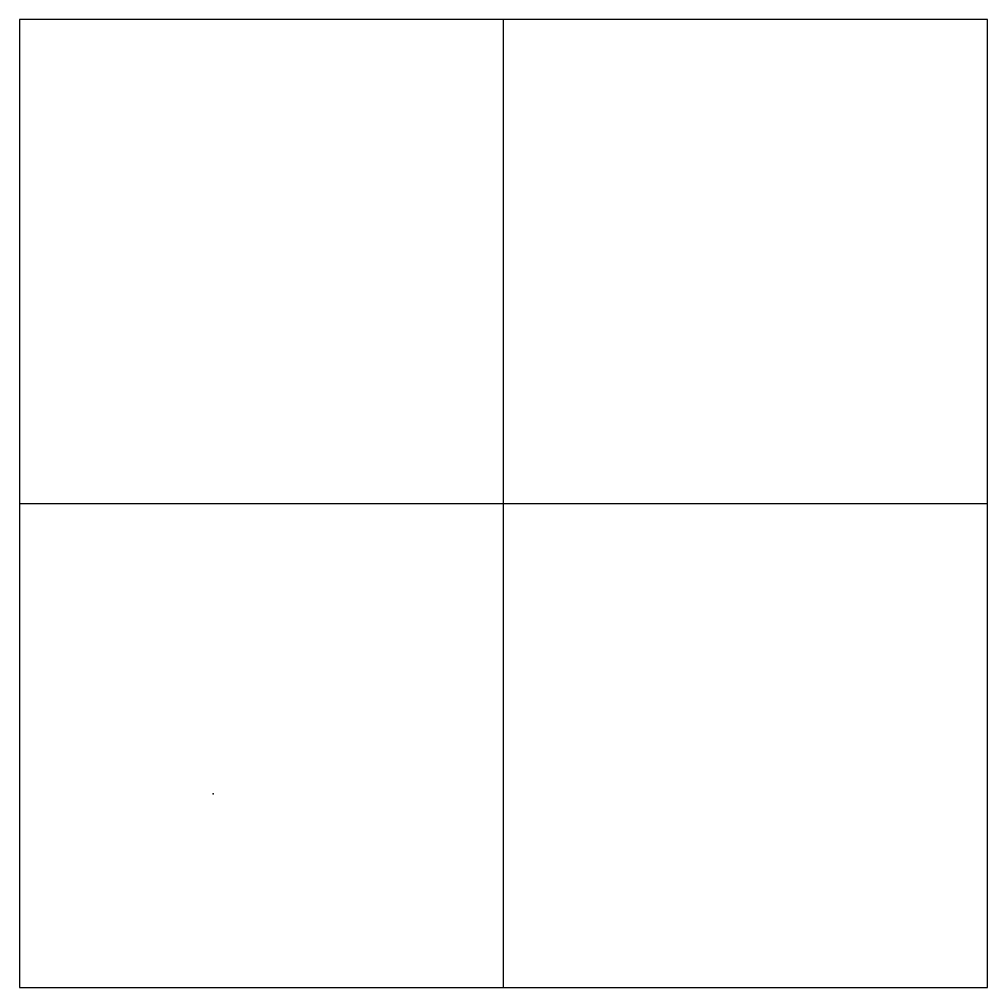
# Model space of a CAD drawing. Header units: metres. Extents: x 514000 to 514500, y 5034000 to 5034500.
import ezdxf

# ---------------------------------------------------------------- set-up
doc = ezdxf.new("R2010")
doc.units = ezdxf.units.M

msp = doc.modelspace()

# ---------------------------------------------------------------- linework, layer by layer
at = {"layer": 'BOUNDARY'}
msp.add_lwpolyline([(514000, 5034000), (514500, 5034000), (514500, 5034500), (514000, 5034500)], close=True, dxfattribs=at)
at = {"layer": 'ROAD'}
for p, q in [((514250, 5034000), (514250, 5034500)), ((514000, 5034250), (514500, 5034250))]:
    msp.add_line(p, q, dxfattribs=at)
at = {"layer": 'SURVEY'}
msp.add_point((514100, 5034100), dxfattribs=at)

doc.saveas('drawing.dxf')
